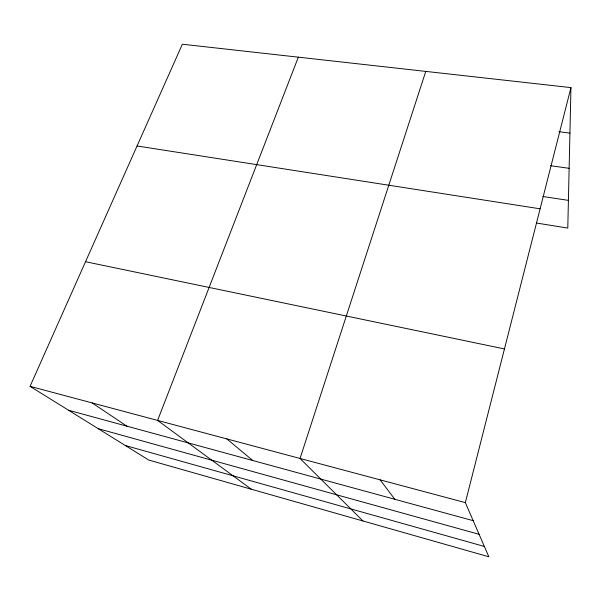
<?xml version="1.0" encoding="UTF-8"?>
<svg xmlns="http://www.w3.org/2000/svg" width="601" height="601" viewBox="0 0 601 601"><rect width="100%" height="100%" fill="white"/><g stroke="black" fill="none" stroke-linecap="round" stroke-linejoin="round"><path stroke-width="0.9" d="M570.95 87.611L465.347 502.624L488.846 556.781L148.702 460.035L30.05 386.338L182.358 44.219L570.95 87.611L567.787 228.079L536.46 223.031M425.763 71.399L300.049 458.465L362.996 520.992M298.329 57.17L157.597 420.415L251.323 489.229M558.855 131.702L569.928 133.114M550.546 165.711L569.132 168.31M542.793 196.497L568.411 200.373M137.051 145.983L540.111 208.81M85.53 261.72L504.457 348.941M30.05 386.338L465.347 502.624M68.514 410.235L473.182 520.676M98.248 428.701L479.087 534.304M125.324 445.514L484.368 546.459M92.111 402.918L126.886 426.162M226.802 438.903L252.788 460.524M380.132 479.861L394.827 499.296"/></g></svg>
